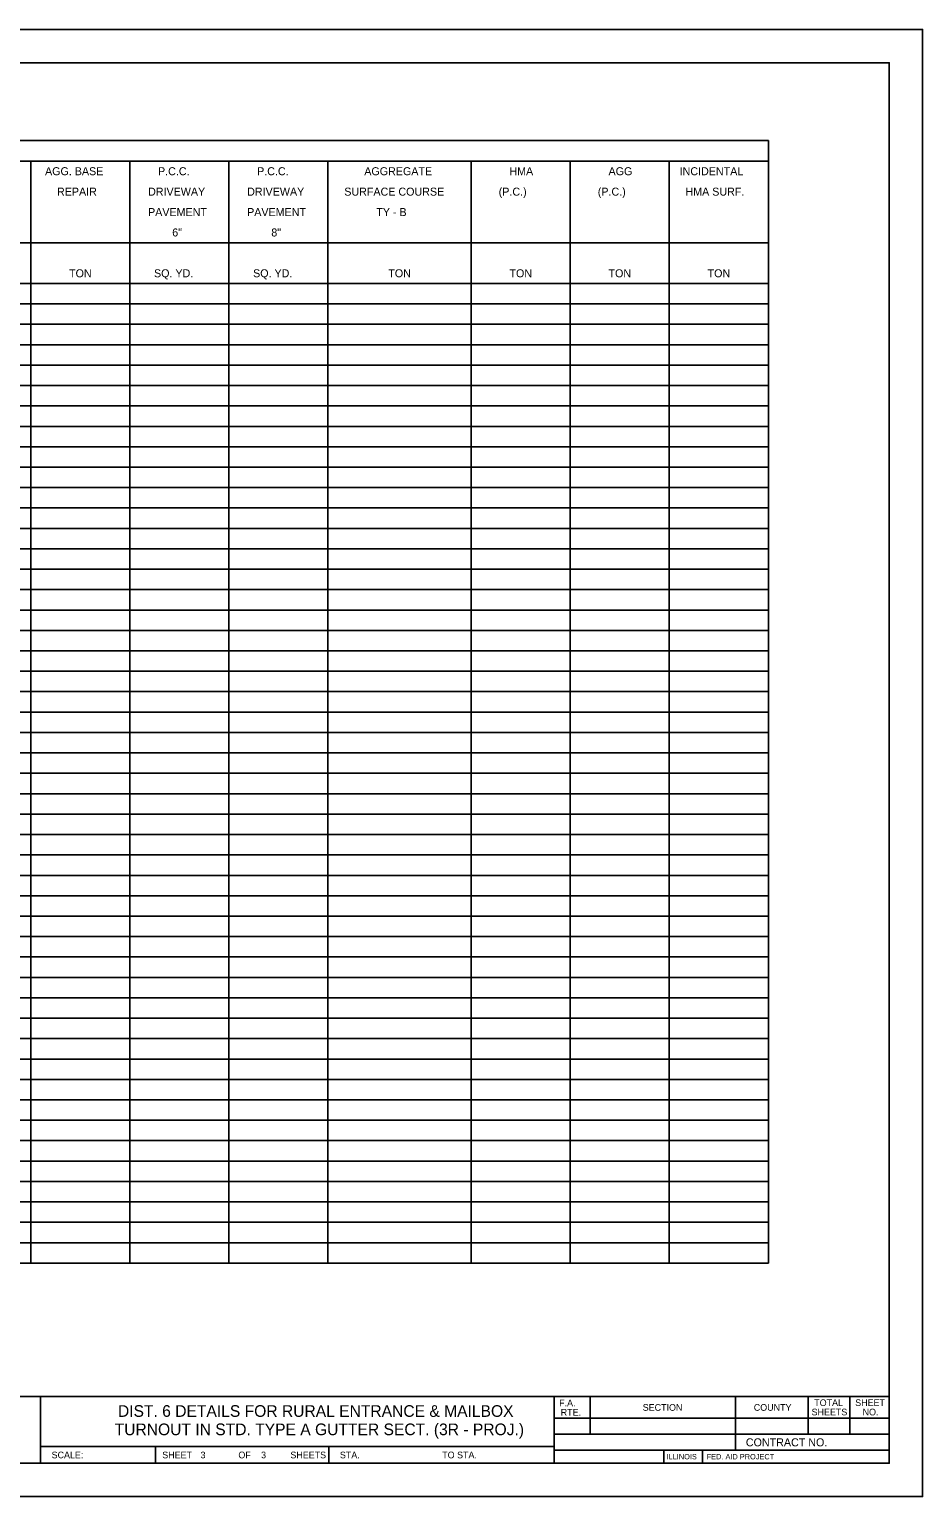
# Model space of a CAD drawing. Extents: x 1900332 to 1902372, y 129682 to 130122.
# Drawn here: x 1902104.4 to 1902372.3, y 129682.2 to 130122.2 of the extents above; entities that cross this region are included whole.
import ezdxf

# ---------------------------------------------------------------- set-up
doc = ezdxf.new("R2010")
doc.units = 0
for name, color, linetype in [('Alignment_PR_50 Scale Notation', 7, 'Continuous'), ('Level 48', 7, 'Continuous'), ('Sheets_50 Reference Boundary', 7, 'Continuous'), ('Sheets_General Details', 7, 'Continuous'), ('Sheets_Printer Plotting Border', 7, 'Continuous'), ('Utilities_PR_Notes', 7, 'Continuous')]:
    doc.layers.add(name, color=color, linetype=linetype)

msp = doc.modelspace()

# ---------------------------------------------------------------- linework, layer by layer
at = {"layer": 'Level 48'}
msp.add_lwpolyline([(1901692.25, 130122.24), (1902372.25, 130122.24), (1902372.25, 129682.24), (1901692.25, 129682.24)], close=True, dxfattribs=at)
at = {"layer": 'Sheets_50 Reference Boundary'}
msp.add_lwpolyline([(1901732.25, 130112.24), (1902362.25, 130112.24), (1902362.25, 129712.24), (1901732.25, 129712.24)], close=True, dxfattribs=at)
at = {"layer": 'Sheets_General Details'}
for p, q in [((1902372.25, 130122.24), (1901692.25, 130122.24)), ((1902372.25, 129682.24), (1902372.25, 130122.24)), ((1901732.25, 129712.24), (1902362.25, 129712.24)), ((1902107.74, 129712.24), (1902107.74, 129692.24)), ((1902261.74, 129712.24), (1902261.74, 129692.24)), ((1902272.54, 129712.24), (1902272.54, 129700.94)), ((1902316.14, 129712.24), (1902316.14, 129696.14)), ((1902337.98, 129712.24), (1902337.98, 129700.94)), ((1902350.4, 129712.24), (1902350.4, 129700.94)), ((1902261.74, 129705.74), (1902362.25, 129705.74)), ((1902261.74, 129700.94), (1902362.25, 129700.94)), ((1902107.74, 129697.24), (1902261.74, 129697.24)), ((1902142.25, 129697.24), (1902142.25, 129692.24)), ((1902194.25, 129697.24), (1902194.25, 129692.24)), ((1902261.74, 129696.14), (1902362.25, 129696.14)), ((1902294.68, 129696.14), (1902294.68, 129692.24)), ((1902306.28, 129696.14), (1902306.28, 129692.24)), ((1902372.25, 129682.24), (1901692.25, 129682.24))]:
    msp.add_line(p, q, dxfattribs=at)
msp.add_lwpolyline([(1901732.25, 130112.24), (1902362.25, 130112.24), (1902362.25, 129692.24), (1901732.25, 129692.24)], close=True, dxfattribs=at)
at = {"layer": 'Sheets_Printer Plotting Border'}
msp.add_lwpolyline([(1901692.25, 129682.24), (1902372.25, 129682.24), (1902372.25, 130122.24), (1901692.25, 130122.24)], close=True, dxfattribs=at)
at = {"layer": 'Utilities_PR_Notes'}
for p, q in [((1901763.86, 130088.87), (1902326, 130088.87)), ((1902326, 129752.27), (1902326, 130088.87)), ((1901763.86, 130082.75), (1902326, 130082.75)), ((1902104.87, 129752.27), (1902104.87, 130082.75)), ((1902134.57, 129752.27), (1902134.57, 130082.75)), ((1902164.27, 129752.27), (1902164.27, 130082.75)), ((1902193.97, 129752.27), (1902193.97, 130082.75)), ((1902236.9, 129752.27), (1902236.9, 130082.75)), ((1902266.6, 129752.27), (1902266.6, 130082.75)), ((1902296.3, 129752.27), (1902296.3, 130082.75)), ((1901763.86, 130058.27), (1902326, 130058.27)), ((1901763.86, 130046.03), (1902326, 130046.03)), ((1901763.86, 130039.91), (1902326, 130039.91)), ((1901763.86, 130033.79), (1902326, 130033.79)), ((1901763.86, 130027.67), (1902326, 130027.67)), ((1901763.86, 130021.55), (1902326, 130021.55)), ((1901763.86, 130015.43), (1902326, 130015.43)), ((1901763.86, 130009.31), (1902326, 130009.31)), ((1901763.86, 130003.19), (1902326, 130003.19)), ((1901763.86, 129997.07), (1902326, 129997.07)), ((1901763.86, 129990.95), (1902326, 129990.95)), ((1901763.86, 129984.83), (1902326, 129984.83)), ((1901763.86, 129978.71), (1902326, 129978.71)), ((1901763.86, 129972.59), (1902326, 129972.59)), ((1901763.86, 129966.47), (1902326, 129966.47)), ((1901763.86, 129960.35), (1902326, 129960.35)), ((1901763.86, 129954.23), (1902326, 129954.23)), ((1901763.86, 129948.11), (1902326, 129948.11)), ((1901763.86, 129941.99), (1902326, 129941.99)), ((1901763.86, 129935.87), (1902326, 129935.87)), ((1901763.86, 129929.75), (1902326, 129929.75)), ((1901763.86, 129923.63), (1902326, 129923.63)), ((1901763.86, 129917.51), (1902326, 129917.51)), ((1901763.86, 129911.39), (1902326, 129911.39)), ((1901763.86, 129905.27), (1902326, 129905.27)), ((1901763.86, 129899.15), (1902326, 129899.15)), ((1901763.86, 129893.03), (1902326, 129893.03)), ((1901763.86, 129886.91), (1902326, 129886.91)), ((1901763.86, 129880.79), (1902326, 129880.79)), ((1901763.86, 129874.67), (1902326, 129874.67)), ((1901763.86, 129868.55), (1902326, 129868.55)), ((1901763.86, 129862.43), (1902326, 129862.43)), ((1901763.86, 129856.31), (1902326, 129856.31)), ((1901763.86, 129850.19), (1902326, 129850.19)), ((1901763.86, 129844.07), (1902326, 129844.07)), ((1901763.86, 129837.95), (1902326, 129837.95)), ((1901763.86, 129831.83), (1902326, 129831.83)), ((1901763.86, 129825.71), (1902326, 129825.71)), ((1901763.86, 129819.59), (1902326, 129819.59)), ((1901763.86, 129813.47), (1902326, 129813.47)), ((1901763.86, 129807.35), (1902326, 129807.35)), ((1901763.86, 129801.23), (1902326, 129801.23)), ((1901763.86, 129795.11), (1902326, 129795.11)), ((1901763.86, 129788.99), (1902326, 129788.99)), ((1901763.86, 129782.87), (1902326, 129782.87)), ((1901763.86, 129776.75), (1902326, 129776.75)), ((1901763.86, 129770.63), (1902326, 129770.63)), ((1901763.86, 129764.51), (1902326, 129764.51)), ((1901763.86, 129758.39), (1902326, 129758.39)), ((1901763.86, 129752.27), (1902326, 129752.27))]:
    msp.add_line(p, q, dxfattribs=at)

# ---------------------------------------------------------------- texts
at = {"layer": 'Alignment_PR_50 Scale Notation'}
for s, p in [('AGG. BASE', (1902109.15, 130078.49)), ('P.C.C.', (1902143.02, 130078.49)), ('P.C.C.', (1902172.72, 130078.49)), ('AGGREGATE', (1902204.86, 130078.49)), ('HMA', (1902248.36, 130078.49)), ('AGG', (1902278.08, 130078.49)), ('INCIDENTAL', (1902299.4, 130078.49)), ('REPAIR', (1902112.74, 130072.37)), ('DRIVEWAY', (1902140.04, 130072.37)), ('DRIVEWAY', (1902169.74, 130072.37)), ('SURFACE COURSE', (1902198.86, 130072.37)), ('(P.C.)', (1902245.16, 130072.37)), ('(P.C.)', (1902274.86, 130072.37)), ('HMA SURF.', (1902301.15, 130072.37)), ('PAVEMENT', (1902140.03, 130066.25)), ('PAVEMENT', (1902169.73, 130066.25)), ('TY - B', (1902208.45, 130066.25)), ('6"', (1902147.28, 130060.13)), ('8"', (1902176.98, 130060.13)), ('TON', (1902116.35, 130047.89)), ('SQ. YD.', (1902141.82, 130047.89)), ('SQ. YD.', (1902171.52, 130047.89)), ('TON', (1902212.06, 130047.89)), ('TON', (1902248.38, 130047.89)), ('TON', (1902278.08, 130047.89)), ('TON', (1902307.78, 130047.89))]:
    msp.add_text(s, height=2.4, dxfattribs=at).set_placement(p)
at = {"layer": 'Sheets_General Details'}
for s, height, p in [('DIST. 6 DETAILS FOR RURAL ENTRANCE & MAILBOX ', 3.5, (1902131.01, 129706.17)), ('F.A.  ', 2, (1902263.28, 129709.34)), ('RTE.', 2, (1902263.75, 129706.54)), ('SECTION', 2, (1902288.34, 129707.99)), ('COUNTY', 2, (1902321.63, 129707.99)), ('SHEETS', 2, (1902338.96, 129706.61)), ('TOTAL', 2, (1902339.75, 129709.41)), ('SHEET', 2, (1902352.04, 129709.41)), ('NO.', 2, (1902354.25, 129706.61)), ('TURNOUT IN STD. TYPE A GUTTER SECT. (3R - PROJ.)', 3.5, (1902130.02, 129700.67)), ('CONTRACT NO.      ', 2.4, (1902319.25, 129697.33)), ('SCALE:          ', 2, (1902111.12, 129693.74)), ('SHEET', 2, (1902144.29, 129693.74)), (' 3 ', 2, (1902155.03, 129693.74)), ('OF', 2, (1902167.11, 129693.74)), ('3  ', 2, (1902173.92, 129693.74)), ('SHEETS', 2, (1902182.7, 129693.74)), ('STA.', 2, (1902197.55, 129693.74)), ('TO STA.', 2, (1902228.22, 129693.74)), ('ILLINOIS', 1.6, (1902295.47, 129693.43)), ('FED. AID PROJECT', 1.6, (1902307.5, 129693.43))]:
    msp.add_text(s, height=height, dxfattribs=at).set_placement(p)

doc.saveas('drawing.dxf')
